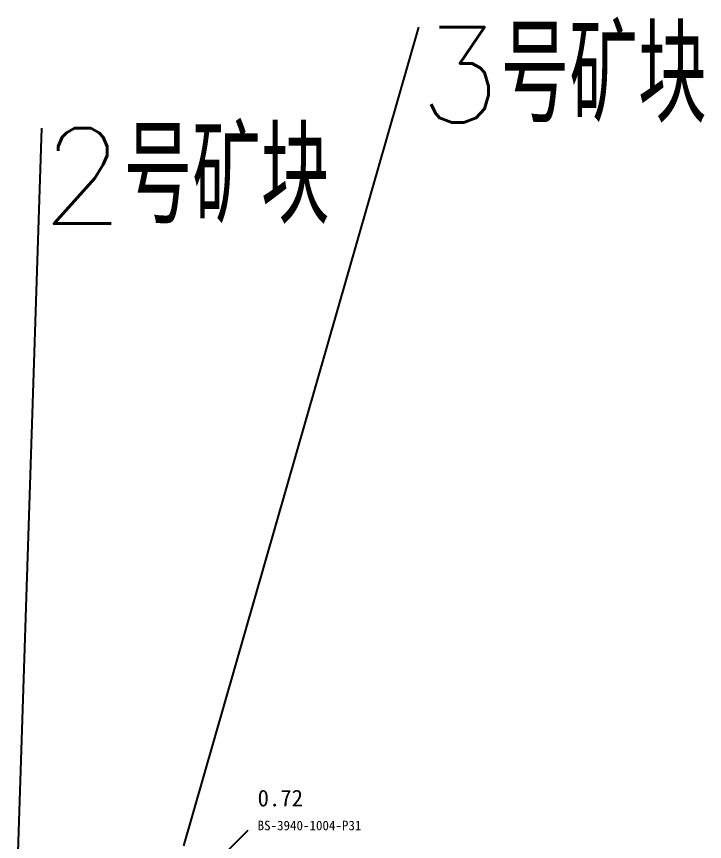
# Model space of a CAD drawing. Header units: metres. Extents: x 470084 to 470142, y 4349613 to 4349769.
# Drawn here: x 470113.58 to 470142.44, y 4349734.25 to 4349768.85 of the extents above; entities that cross this region are included whole.
import ezdxf

# ---------------------------------------------------------------- set-up
doc = ezdxf.new("R2010")
doc.units = ezdxf.units.M
doc.layers.add('线条', color=7, linetype='Continuous')
doc.layers.add('钻孔', color=7, linetype='Continuous')
doc.styles.add('CN_SHX', font='txt.shx', dxfattribs={"bigfont": 'gbcbig.shx'})
doc.styles.add('CN_TTF', font='simsunb.ttf')

msp = doc.modelspace()

# ---------------------------------------------------------------- linework, layer by layer
at = {"layer": '线条', "color": 7}
for p, q in [((470120.597, 4349734.066), (470130.46, 4349768.411)), ((470113.577, 4349731.79), (470114.64, 4349764.168))]:
    msp.add_line(p, q, dxfattribs=at)
at = {"layer": '钻孔', "color": 4}
msp.add_line((470119.754, 4349731.187), (470123.29, 4349734.723), dxfattribs=at)

# ---------------------------------------------------------------- texts
at = {"layer": '线条', "char_height": 4, "attachment_point": 1, "style": 'CN_SHX'}
for s, insert in [('3号矿块', (470130.46, 4349768.411)), ('2号矿块', (470114.64, 4349764.168))]:
    msp.add_mtext(s, dxfattribs=dict(at, insert=insert))
at = {"layer": '钻孔', "color": 4, "style": 'CN_TTF'}
msp.add_text('0.72', height=0.7, dxfattribs=at).set_placement((470123.69, 4349735.723))
at = {"layer": '钻孔', "color": 138, "style": 'CN_TTF'}
msp.add_text('BS-3940-1004-P31', height=0.4, dxfattribs=at).set_placement((470123.69, 4349734.723))

doc.saveas('drawing.dxf')
